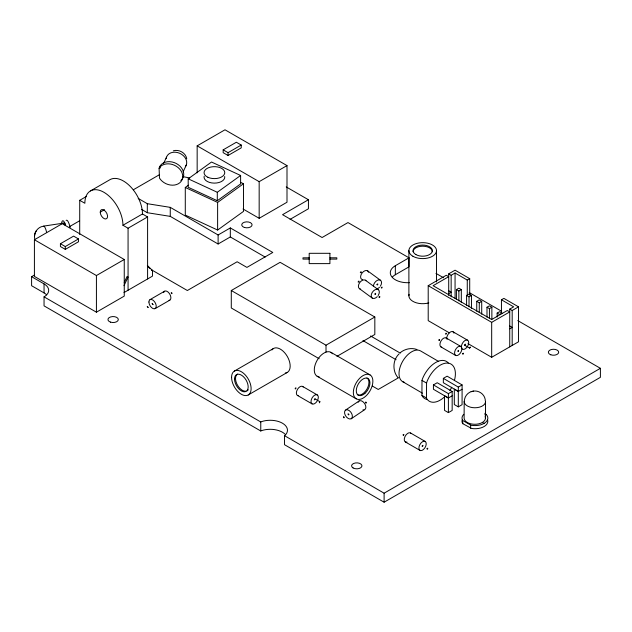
<?xml version="1.0" encoding="UTF-8"?>
<svg xmlns="http://www.w3.org/2000/svg" width="632" height="632" viewBox="0 0 632 632"><rect width="100%" height="100%" fill="white"/><g stroke="black" fill="none" stroke-linecap="round" stroke-linejoin="round"><path stroke-width="0.95" d="M79.703 234.433L79.727 200.312L86.521 196.386M427.098 399.456A21.52 12.356 -59.7 0 1 422.397 396.367L421.931 395.34L421.994 380.417L422.476 378.845A21.52 12.356 -59.7 0 1 448.309 362.958M444.035 397.315A21.52 12.356 -59.7 0 1 426.956 399.029L426.497 398.002L426.561 383.087L427.034 381.507A21.52 12.356 -59.7 0 1 446.674 363.068A21.52 12.356 -59.7 0 1 454.448 380.393M433.433 384.912L433.418 389.257L448.388 397.994L448.388 412.609L452.164 410.437L452.18 391.469L437.21 382.739L433.433 384.912L448.404 393.649L448.388 397.994L444.533 395.766L444.533 410.389L448.388 412.609M443.356 378.363L443.332 382.708L458.303 391.445L458.311 406.866L462.079 404.685L462.095 384.92L447.124 376.182L443.356 378.363L458.326 387.1L458.303 391.445L454.305 389.13L454.313 404.551L458.311 406.866M487.635 419.98A12.909 7.497 0.3 0 1 471.575 428.472L462.845 423.709L462.458 419.996A12.909 7.497 0.3 0 1 463.754 414.316M464.188 401.549L464.109 418.06A10.673 6.194 0.3 0 0 476.173 424.238A10.673 6.194 0.3 0 0 485.092 416.52M470.619 428.243L470.635 425.083L462.861 420.557M485.455 418.123L485.526 401.612M46.571 232.047A10.673 2.291 81.5 0 0 43.229 226.248C37.533 227.038 33.543 233.082 34.673 238.627M34.499 236.044L35.029 233.208L36.498 230.38M422.974 445.947C423.274 444.328 421.228 446.571 422.571 446.445M458.611 350.95C458.706 349.093 456.881 352.253 458.445 351.242M464.559 399.298C465.255 395.498 468.415 392.148 472.223 391.366M375.7 293.951C375.795 292.079 373.781 295.16 375.511 294.236M439.501 340.111C440.07 338.167 437.692 340.814 439.295 340.372M361.156 272.479C361.773 270.543 359.173 273.095 360.927 272.724M159.09 168.31L159.469 167.583A12.909 10.144 24.7 0 1 178.287 167.701A12.909 10.144 24.7 0 1 178.311 183.794A12.909 10.144 24.7 0 1 159.485 178.09L159.09 168.31L160.473 165.41A12.909 10.144 24.7 0 1 178.422 164.834A12.909 10.144 24.7 0 1 180.847 180.562M163.641 163.356L166.469 157.218M183.161 171.809L186.385 164.794M124.235 282.52L127.087 276.461L128.067 277.021L123.998 285.68M446.334 333.909C445.276 335.3 445.513 332.487 446.453 333.325M399.108 353.865C392.677 359.885 392.275 370.676 397.789 377.446M400.443 352.53C404.946 348.856 411.464 347.513 416.97 349.528M188.202 178.816L211.515 162.021L240.61 175.475L240.61 183.936L217.297 200.731L188.202 187.277L188.202 178.816L217.297 192.278L240.61 175.475M240.903 182.537L243.525 183.746L243.525 211.372L217.621 230.04L185.287 215.085L185.287 187.459L188.431 185.2M217.621 230.04L217.621 202.414L243.525 183.746M517.766 320.598L600.4 368.314L600.4 377.328L384.106 502.203L284.511 444.699L284.511 435.685L285.158 435.227A17.262 9.97 0 0 0 282.417 423.195A17.262 9.97 0 0 0 261.577 421.615L260.763 421.971L44.05 296.85A15.879 9.172 0 0 0 44.05 283.887L31.6 276.697L31.6 285.719L44.05 292.908A15.879 9.172 0 0 1 46.571 294.804M345.672 410.002L359.158 400.925M351.234 418.739A5.182 3.207 56 0 0 349.472 410.792A5.182 3.207 56 0 0 344.661 413.589A5.182 3.207 56 0 0 351.234 418.739L364.719 409.654A5.182 3.207 56 0 0 363.898 402.6A5.182 3.207 56 0 0 358.139 402.315M90.431 190.943L109.96 179.67A26.931 15.547 60 0 1 130.713 186.882A26.931 15.547 60 0 1 142.469 213.979L147.596 216.942L147.596 278.957M34.412 239.749L62.244 223.681L124.251 259.483L124.251 296.124L96.419 312.192L34.412 276.397L34.412 239.749L96.419 275.544L124.251 259.483M197.16 172.86L197.16 145.858L224.992 129.797L286.999 165.592L286.999 202.24L259.167 218.309L243.028 208.987M69.433 226.667L79.577 220.813M133.344 189.766L159.556 174.637M100.235 212.147A5.182 2.986 60 0 1 105.726 211.657A5.182 2.986 60 0 1 105.726 218.98A5.182 2.986 60 0 1 100.235 212.147L104.478 209.698M60.419 243.731L73.604 236.123L78.486 238.943L78.486 241.764L65.301 249.371L60.419 246.551L60.419 243.731L65.301 246.551L78.486 238.943M223.167 149.847L236.352 142.24L241.234 145.052L241.234 147.872L228.049 155.488L223.167 152.668L223.167 149.847L228.049 152.668L241.234 145.052M31.6 276.697L34.128 275.236M79.727 200.312L84.854 203.267A26.931 15.547 60 0 1 103.893 192.278A26.931 15.547 60 0 1 122.94 225.261L142.469 213.979M122.94 225.261L128.067 228.215L147.596 216.942M197.16 145.858L259.167 181.661L286.999 165.592M138.203 198.432L147.311 203.694L170.261 207.359L218.111 234.978L230.317 227.931L272.787 252.46L246.915 267.399L237.15 261.759L187.349 290.515L151.735 269.951M123.998 292.584L152.478 276.137L152.478 270.504L147.596 265.748M141.521 209.366L147.311 212.715L170.261 216.373L218.111 243.999L230.317 236.953L265.148 257.066M290.064 219.367L308.432 208.765L308.432 199.744L282.559 214.683L322.107 237.521L347.979 222.575L409.007 257.817L409.007 266.83L395.34 274.723A17.262 9.97 0 0 0 392.598 276.792M149.989 299.639L164.636 291.186M155.164 308.606L169.81 300.153M319.184 358.731L231.288 307.989L231.288 290.515L280.118 262.32L374.831 317.011L374.831 334.486L336.951 356.353M409.346 282.662A17.262 9.97 0 0 1 391.966 277.045A17.262 9.97 0 0 1 395.34 265.709L409.007 257.817M234.44 371.039L273.506 348.485M428.204 285.696L446.271 275.268L448.712 276.674L433.086 285.696L491.68 319.523L507.298 310.502L509.74 311.908L491.68 322.336L428.204 285.696L428.204 320.645L449.36 332.867M448.712 295.468L448.712 273.853L455.064 270.188L469.71 278.649L469.71 295.176M231.288 290.515L326.009 345.198L374.831 317.011M448.712 273.853L451.153 275.268L455.064 273.008L467.269 280.055L469.71 278.649M248.25 394.961L287.315 372.406M448.712 293.588L451.153 292.182L448.712 290.767M456.43 299.45L456.43 289.582L458.872 288.176L461.313 289.582L461.313 302.412M456.43 289.582L458.872 290.997L461.313 289.582M466.582 305.311L466.582 295.444L469.023 294.038L471.464 295.444L471.464 308.274M466.582 295.444L469.023 296.858L471.464 295.444M476.741 311.181L476.741 301.314L479.182 299.9L481.718 301.369L481.718 314.191M476.741 301.314L479.277 302.775L481.718 301.369M486.988 317.098L486.988 307.231L489.429 305.825L491.87 307.231L491.87 319.073M501.445 313.401L501.445 299.789L503.886 298.383L518.532 306.836L518.532 341.793L491.68 357.293L467.98 343.611M486.988 307.231L489.429 308.637L491.87 307.231M497.147 313.093L499.588 311.687L502.029 313.093L499.588 314.507L497.147 313.093L497.147 317.043M509.74 346.865L509.74 309.088L513.65 306.836L501.445 299.789M509.74 309.088L512.181 310.502L518.532 306.836M398.642 377.683L378.252 389.454L372.303 386.018M509.74 328.822L512.181 327.416L509.74 326.001M458.326 387.1L462.095 384.92M448.404 393.649L452.18 391.469M458.303 391.445L462.079 389.265M448.388 397.994L452.157 395.814M284.511 435.685L384.106 493.189L600.4 368.314M358.771 282.109C357.278 282.678 358.992 280.039 359.134 281.572M44.05 296.85L44.05 305.872L260.763 430.992L261.577 430.637A17.262 9.97 0 0 1 285.158 434.279M484.72 414.805L486.119 414.379M464.82 345.309L465.278 344.124L464.654 345.214L469.702 348.129L470.334 347.039L469.537 348.027M319.784 401.628L319.326 402.813L319.95 401.723L314.902 398.808L314.27 399.898L315.068 398.903M472.933 391.2C478.321 389.991 484.278 393.878 485.178 399.361M471.117 391.635L473.51 391.058M173.334 150.811C178.967 149.081 185.769 152.841 186.756 158.774M43.806 226.09L63.39 223.151M309.198 257.817L302.981 257.817L302.981 259.104L309.198 259.104M329.912 257.809L336.817 257.809L336.817 259.104L329.912 259.104M295.507 388.988C294.465 388.862 296.1 387.013 296.076 388.285M183.035 176.66L189.742 177.979M348.453 414.9C349.883 414.995 347.711 412.799 348.027 414.426M470.635 425.083L471.591 425.32A12.909 7.497 0.3 0 0 485.826 422.152A12.909 7.497 0.3 0 0 484.823 413.304M185.287 187.459L217.621 202.414M365.849 403.019C367.555 403.413 365.027 400.83 365.628 402.766M482.327 422.492L484.065 423.416M286.217 186.922L308.432 199.744M435.977 273.38L443.648 277.811M469.205 292.569L501.579 311.252M452.994 331.776L467.641 340.229M446.153 337.978L460.807 346.431A5.182 2.986 -60 0 1 459.164 354.449A5.182 2.986 -60 0 1 454.677 351.866A5.182 2.986 -60 0 1 460.807 346.431M440.978 346.944L455.625 355.397M370.597 335.987L400.333 353.154M362.95 340.593L396.09 359.727M330.955 352.34L370.012 374.887A13.809 7.971 -60 0 1 365.636 396.28A13.809 7.971 -60 0 1 353.675 389.375A13.809 7.971 -60 0 1 370.012 374.887M151.498 269.935L152.478 270.504M317.146 376.253L356.203 398.808M171.501 293.572C172.852 294.212 171.296 291.518 171.169 293.011M410.516 432.967L425.162 441.428A5.182 2.986 -60 0 1 423.519 449.447A5.182 2.986 -60 0 1 419.032 446.856A5.182 2.986 -60 0 1 425.162 441.428M405.333 441.942L419.98 450.395M302.617 386.46L317.264 394.913M297.435 395.427L312.082 403.888M438.655 361.48L420.533 350.902A17.783 10.215 -59.7 0 0 401.999 362.531A17.783 10.215 -59.7 0 0 404.33 382.305M421.994 380.417L426.561 383.087M402.655 381.649L422.429 393.191M421.931 395.34L426.497 398.002M367.524 270.788L380.361 280.173M365.359 280.181L378.141 289.598M359.592 288.769L372.374 298.185M147.311 265.867L150.108 268.576M462.845 423.709L462.45 423.148A12.909 7.497 0.3 0 1 462.205 419.909M64.764 222.978L64.78 224.96A10.673 2.291 81.5 0 0 62.813 223.301M160.094 166.129L160.094 168.128M512.181 310.502L512.181 345.451M491.68 322.336L491.68 357.293M489.429 308.637L489.429 318.504M479.277 302.775L479.277 312.643M469.023 296.858L469.023 306.725M467.269 280.055L467.269 295.61M458.872 290.997L458.872 300.864M455.064 273.008L455.064 298.28M451.153 275.268L451.153 296.874M436.507 250.635L436.507 282.006M408.888 250.635L408.888 295.737M395.34 265.709L395.34 274.723M384.106 493.189L384.106 502.203M326.009 345.198L326.009 351.992M260.763 421.971L260.763 430.992M259.167 181.661L259.167 218.309M230.317 227.931L230.317 236.953M228.049 152.668L228.049 155.488M218.111 234.978L218.111 243.999M217.297 192.278L217.297 200.731M170.261 207.359L170.261 216.373M147.311 203.694L147.311 212.715M128.067 228.215L128.067 290.23M96.419 275.544L96.419 312.192M65.301 246.551L65.301 249.371M44.05 283.887L44.05 292.908M428.812 302.886A13.809 7.971 0 0 1 414.41 302.112A13.809 7.971 0 0 1 409.102 294.346M413.052 251.757A9.646 5.569 0 0 1 422.697 246.188A9.646 5.569 0 0 1 432.351 251.757M363.898 409.923A5.182 3.207 56 0 1 362.95 409.876M441.736 347.181A5.182 2.986 -60 0 1 441.341 340.395A5.182 2.986 -60 0 1 447.101 339.321M446.737 338.373A5.182 2.986 -60 0 1 449.921 332.345A5.182 2.986 -60 0 1 453.942 333.119M466.882 347.316A5.182 2.986 -60 0 1 461.399 347.189A5.182 2.986 -60 0 1 466.305 340.016A5.182 2.986 -60 0 1 467.641 346.21M298.193 395.664A5.182 2.986 -60 0 1 297.435 389.446A5.182 2.986 -60 0 1 303.194 386.997M317.264 400.893A5.182 2.986 -60 0 1 311.228 402.829A5.182 2.986 -60 0 1 314.989 395A5.182 2.986 -60 0 1 317.841 399.685M360.438 289.061A5.182 3.326 -53.6 0 1 359.592 282.796A5.182 3.326 -53.6 0 1 366.007 280.766M377.296 296.629A5.182 3.326 -53.6 0 1 371.197 296.092A5.182 3.326 -53.6 0 1 376.648 289.282A5.182 3.326 -53.6 0 1 378.141 295.579M406.976 442.084A5.182 2.986 -60 0 1 405.017 436.554A5.182 2.986 -60 0 1 411.1 433.513M362.618 279.676A5.182 3.318 -53.8 0 1 362.175 272.858A5.182 3.318 -53.8 0 1 368.575 272.202M373.417 286.328A5.182 3.318 -53.8 0 1 379.042 279.858A5.182 3.318 -53.8 0 1 380.361 286.154M379.516 287.204A5.182 3.318 -53.8 0 1 376.435 289.037M163.688 292.529A5.182 2.986 60 0 1 169.455 293.603A5.182 2.986 60 0 1 169.052 300.39M224.7 176.494A10.357 5.98 0 0 1 214.193 183.122A10.357 5.98 0 0 1 204.168 176.241M166.161 158.664A10.673 8.382 24.7 0 1 179.512 153.205A10.673 8.382 24.7 0 1 185.366 166.73M61.486 223.847A12.909 2.765 81.5 0 1 65.625 225.205M66.123 220.418A12.909 2.765 81.5 0 1 70.168 227.433M485.163 400.009A10.673 6.194 0.3 0 1 474.861 407.774A10.673 6.194 0.3 0 1 464.552 399.945M451.777 387.203A21.52 12.356 -59.7 0 1 449.897 390.434M319.168 376.877A13.809 7.971 -60 0 1 317.146 360.311A13.809 7.971 -60 0 1 332.511 353.778M366.955 377.928A9.646 5.569 -60 0 1 366.955 389.067A9.646 5.569 -60 0 1 357.309 394.645M271.95 349.93A13.809 7.971 60 0 1 287.315 356.464A13.809 7.971 60 0 1 285.293 373.03M245.737 391.224A9.646 5.569 60 0 1 236.913 384.106A9.646 5.569 60 0 1 237.498 374.081M248.234 389.786A9.646 5.569 60 0 1 247.152 390.789M427.058 448.696C427.264 450.648 428.567 446.856 427.058 448.696M462.695 353.699C462.908 355.658 464.212 351.866 462.695 353.699M377.043 284.408C377.272 286.399 378.726 282.662 377.043 284.408M379.074 296.961C379.303 298.96 380.764 295.215 379.074 296.961M381.317 287.536C381.554 289.527 383.008 285.79 381.317 287.536M147.296 306.449L148.093 307.436L147.296 306.449M152.178 303.629L152.976 304.624L152.178 303.629M343.532 416.915C343.508 419.056 345.42 416.883 343.532 416.915M403.208 434.729C402.876 436.909 404.93 433.354 403.208 434.729M329.912 253.306L309.198 253.306L309.198 263.615L329.912 263.615L329.912 253.306M412.933 256.268A13.809 7.971 0 0 0 436.041 252.697A13.809 7.971 0 0 0 419.127 242.933A13.809 7.971 0 0 0 412.933 256.268M415.88 254.57A9.646 5.569 0 0 0 432.019 252.073A9.646 5.569 0 0 0 420.201 245.256A9.646 5.569 0 0 0 415.88 254.57M148.915 302.009A5.182 2.986 60 0 0 154.405 308.843A5.182 2.986 60 0 0 154.405 301.519A5.182 2.986 60 0 0 148.915 302.009M207.928 177.3A10.357 5.98 0 0 0 224.644 173.539A10.357 5.98 0 0 0 210.646 167.069A10.357 5.98 0 0 0 207.928 177.3M110.545 322.138A5.182 2.986 0 0 0 118.318 319.547A5.182 2.986 0 0 0 110.545 316.956A5.182 2.986 0 0 0 110.545 322.138M353.106 467.957A5.182 2.986 0 0 0 361.773 466.613A5.182 2.986 0 0 0 355.429 462.956A5.182 2.986 0 0 0 353.106 467.957M550.804 354.789A5.182 2.986 0 0 0 558.704 352.332A5.182 2.986 0 0 0 551.08 349.607A5.182 2.986 0 0 0 550.804 354.789M244.323 227.425A5.182 2.986 0 0 0 252.089 224.834A5.182 2.986 0 0 0 244.323 222.243A5.182 2.986 0 0 0 244.323 227.425M364.877 393.436A9.646 5.569 -60 0 0 367.935 378.489A9.646 5.569 -60 0 0 356.519 388.617A9.646 5.569 -60 0 0 364.877 393.436M234.527 379.058A9.646 5.569 60 0 0 244.758 391.793A9.646 5.569 60 0 0 244.758 378.141A9.646 5.569 60 0 0 234.527 379.058M231.581 377.359A13.809 7.971 60 0 0 246.227 395.585A13.809 7.971 60 0 0 246.227 376.048A13.809 7.971 60 0 0 231.581 377.359"/></g></svg>
